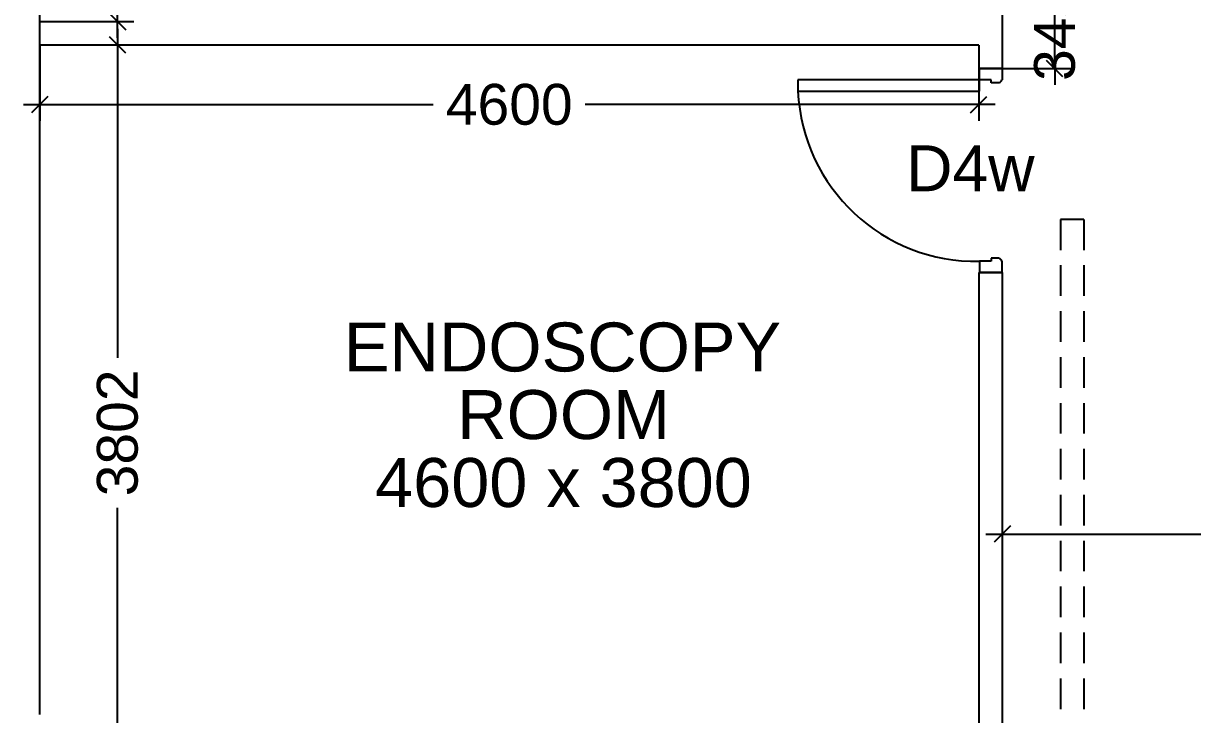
# Model space of a CAD drawing. Extents: x 6345096 to 6738923, y -6490958 to -6305885.
# Drawn here: x 6542189 to 6547917, y -6454124 to -6450735 of the extents above; entities that cross this region are included whole.
import ezdxf
from ezdxf.enums import TextEntityAlignment as Align

# ---------------------------------------------------------------- set-up
doc = ezdxf.new("R2010")
doc.units = 0
doc.header["$LTSCALE"] = 600
doc.header["$MEASUREMENT"] = 0
doc.header["$PDMODE"] = 35
doc.linetypes.add('HIDDEN', pattern=[0.375, 0.25, -0.125])
doc.layers.get('0').update_dxf_attribs({"linetype": 'CONTINUOUS'})
doc.layers.get('Defpoints').update_dxf_attribs({"linetype": 'CONTINUOUS'})
for name, color, linetype in [('DOOR', 32, 'CONTINUOUS'), ('HS', 251, 'CONTINUOUS'), ('joinery', 7, 'CONTINUOUS'), ('REVISIONS', 6, 'CONTINUOUS'), ('Room Dim', 1, 'CONTINUOUS'), ('TEXT', 6, 'CONTINUOUS'), ('Walls', 7, 'CONTINUOUS'), ('Working Dim', 5, 'CONTINUOUS')]:
    doc.layers.add(name, color=color, linetype=linetype)
doc.styles.add('ari', font='arial.ttf')
doc.styles.add('ARIAL', font='arial.ttf')
doc.dimstyles.new('int. dim', dxfattribs={"dimtxt": 200, "dimasz": 80, "dimexe": 80, "dimexo": 0, "dimgap": 70, "dimtad": 0, "dimdec": 0, "dimzin": 12, "dimdsep": 46, "dimtxsty": 'ari', "dimblk": 'OBLIQUE', "dimcen": 2, "dimdle": 80, "dimclrd": 256, "dimclre": 256, "dimclrt": 6, "dimadec": 0, "dimazin": 0, "dimtfac": 1, "dimtdec": 0, "dimtix": 1, "dimtmove": 2, "dimatfit": 3, "dimfxl": 1, "dimtolj": 1, "dimtzin": 0, "dimlwd": -1, "dimlwe": -1, "dimarcsym": 0})

# ---------------------------------------------------------------- blocks, each defined once
blk = doc.blocks.new('1000')
at = {"layer": 'DOOR'}
for p, q in [((2.328084391934487e-10, -99.99999967759682), (2.328306436538696e-10, 0)), ((2.328306436538696e-10, 0), (49.71992076533829, -1.10400401631917e-14)), ((49.71992076533829, -1.10400401631917e-14), (49.71992076533829, -2.24999999292196)), ((63.21992071937314, -49.49999981746079), (49.71992076533827, -49.49999981746079)), ((49.71992076533827, -49.49999981746079), (49.71992076533827, -99.99999967759683)), ((63.21992071937316, -13.49999995417894), (60.96992072703401, -13.49999995417894)), ((63.21992071937316, -13.49999995417894), (63.21992071937314, -49.49999981746079)), ((836.7800762170383, -13.49999995417912), (836.7800762170383, -49.49999981746096)), ((836.7800762170383, -13.49999995417912), (839.030076209384, -13.49999995417912)), ((836.7800762170383, -49.49999981746096), (850.2800761710797, -49.49999981746097)), ((850.2800761710797, -1.888001035889812e-13), (850.2800761710797, -2.249999992922137)), ((899.9999969361852, -1.998401437521729e-13), (850.2800761710797, -1.888001035889812e-13)), ((850.2800761710797, -49.49999981746097), (850.2800761710797, -99.999999677597)), ((899.9999969361852, -99.99999967759702), (899.9999969361852, -1.998401437521729e-13)), ((49.71992076533827, -99.99999967759683), (2.328084391934487e-10, -99.99999967759682)), ((49.71992076533827, -99.99999967759683), (49.71992076533809, -900.5601550830567)), ((100.2199206248653, -99.99999967759685), (49.71992076533827, -99.99999967759683)), ((100.2199206248651, -900.5601550830567), (100.2199206248653, -99.99999967759685)), ((850.2800761710797, -99.999999677597), (899.9999969361852, -99.99999967759702)), ((49.71992076533809, -900.5601550830567), (100.2199206248651, -900.5601550830567))]:
    blk.add_line(p, q, dxfattribs=at)
for centre, major_axis, ratio, start_param, end_param in [((49.71992076533829, -13.49999995417894), (-7.954951261716515, 7.954951261716515), 0.9999999998470922, 3.926990817063694, 5.497787143705684), ((850.2800761710797, -13.49999995417912), (7.954951261716481, 7.954951261716479), 0.9999999998470964, 0.7853981634739, 2.356194490115893)]:
    blk.add_ellipse(centre, major_axis=major_axis, ratio=ratio, start_param=start_param, end_param=end_param, dxfattribs=at)
at = {"layer": 'DOOR', "color": 145}
blk.add_ellipse((64.31666899512551, -115.2687638765925), major_axis=(-519.7298879340298, 589.7901797845135), ratio=0.9999999999967074, start_param=2.464943287188103, end_param=4.009476144368086, dxfattribs=at)
blk = doc.blocks.new('_Oblique')
at = {"color": 0, "linetype": 'ByBlock', "lineweight": -2}
blk.add_line((-0.5, -0.5), (0.5, 0.5), dxfattribs=at)
blk = doc.blocks.new('*D878')
at = {"layer": 'Defpoints', "color": 0, "transparency": 16777216}
for p in [(6542269.440972588, -6450841.901431919, 1.720622745101406), (6546869.438028078, -6450841.901431923, 1.720622745101406), (6546869.438028078, -6451133.548770696)]:
    blk.add_point(p, dxfattribs=at)
at = {"layer": 'Working Dim', "transparency": 16777216}
for p, q in [((6542269.440972588, -6450841.901431919), (6542269.440972588, -6451213.548770696)), ((6546869.438028078, -6450841.901431923), (6546869.438028078, -6451213.548770696)), ((6542189.440972588, -6451133.548770696), (6544197.120264316, -6451133.548770696)), ((6546949.438028078, -6451133.548770696), (6544941.75873635, -6451133.548770696))]:
    blk.add_line(p, q, dxfattribs=at)
at = {"layer": 'Working Dim', "transparency": 16777216, "xscale": 80, "yscale": 80, "zscale": 80, "rotation": 180}
blk.add_blockref('_Oblique', (6542269.440972588, -6451133.548770696), dxfattribs=at)
at = {"layer": 'Working Dim', "transparency": 16777216, "xscale": 80, "yscale": 80, "zscale": 80}
blk.add_blockref('_Oblique', (6546869.438028078, -6451133.548770696), dxfattribs=at)
at = {"layer": 'Working Dim', "color": 6, "transparency": 16777216, "insert": (6544569.439500333, -6451133.548770696), "char_height": 200, "attachment_point": 5, "style": 'ari'}
blk.add_mtext('\\A1;4600', dxfattribs=at)
blk = doc.blocks.new('*D1370')
at = {"layer": 'Defpoints', "color": 0, "transparency": 16777216}
for p in [(6546984.438108033, -6450611.90143194, 1.720622751567851), (6547241.594120547, -6450611.90143194), (6546984.438028219, -6450956.901431915, 1.720622745101042)]:
    blk.add_point(p, dxfattribs=at)
at = {"layer": 'Working Dim', "transparency": 16777216}
for p, q in [((6547241.594120547, -6450611.90143194), (6547241.594120547, -6450531.90143194)), ((6546984.438108033, -6450611.90143194), (6547321.594120547, -6450611.90143194)), ((6547241.594120547, -6450956.901431915), (6547241.594120547, -6450611.90143194)), ((6546984.438028219, -6450956.901431915), (6547321.594120547, -6450956.901431915)), ((6547241.594120547, -6450956.901431915), (6547241.594120547, -6451036.901431915))]:
    blk.add_line(p, q, dxfattribs=at)
at = {"layer": 'Working Dim', "transparency": 16777216, "xscale": 80, "yscale": 80, "zscale": 80}
for p, rotation in [((6547241.594120547, -6450611.90143194), 270), ((6547241.594120547, -6450956.901431915), 90)]:
    blk.add_blockref('_Oblique', p, dxfattribs=dict(at, rotation=rotation))
at = {"layer": 'Working Dim', "color": 6, "transparency": 16777216, "insert": (6547241.594120549, -6450784.401431926), "char_height": 200, "attachment_point": 5, "rotation": 90, "style": 'ari'}
blk.add_mtext('\\A1;345', dxfattribs=at)
blk = doc.blocks.new('*D1790')
at = {"layer": 'Defpoints', "color": 0, "transparency": 16777216}
for p in [(6542269.440972588, -6446923.902892322, 1.720622745101406), (6542650.911663247, -6446923.902892322), (6542269.440972588, -6450726.901431923, 1.720622745101406)]:
    blk.add_point(p, dxfattribs=at)
at = {"layer": 'Working Dim', "transparency": 16777216}
for p, q in [((6542650.911663247, -6446843.902892322), (6542650.911663247, -6448456.834631427)), ((6542269.440972588, -6446923.902892322), (6542730.911663247, -6446923.902892322)), ((6542650.911663247, -6450806.901431923), (6542650.911663247, -6449193.969692818)), ((6542269.440972588, -6450726.901431923), (6542730.911663247, -6450726.901431923))]:
    blk.add_line(p, q, dxfattribs=at)
at = {"layer": 'Working Dim', "transparency": 16777216, "xscale": 80, "yscale": 80, "zscale": 80}
for p, rotation in [((6542650.911663247, -6446923.902892322), 90), ((6542650.911663247, -6450726.901431923), 270)]:
    blk.add_blockref('_Oblique', p, dxfattribs=dict(at, rotation=rotation))
at = {"layer": 'Working Dim', "color": 6, "transparency": 16777216, "insert": (6542650.911663249, -6448825.402162121), "char_height": 200, "attachment_point": 5, "rotation": 90, "style": 'ari'}
blk.add_mtext('\\A1;3803', dxfattribs=at)
blk = doc.blocks.new('*D1791')
at = {"layer": 'Defpoints', "color": 0, "transparency": 16777216}
for p in [(6542650.911663247, -6450841.90143192), (6542713.035910185, -6450841.90143192, 1.720622745098808), (6542713.035910184, -6454643.951164476, -10.45310325941926)]:
    blk.add_point(p, dxfattribs=at)
at = {"layer": 'Working Dim', "transparency": 16777216}
for p, q in [((6542650.911663247, -6450761.90143192), (6542650.911663247, -6452375.381959862)), ((6542713.035910185, -6450841.90143192), (6542570.911663247, -6450841.90143192)), ((6542650.911663247, -6454723.951164476), (6542650.911663247, -6453110.470636533)), ((6542713.035910184, -6454643.951164476), (6542570.911663247, -6454643.951164476))]:
    blk.add_line(p, q, dxfattribs=at)
at = {"layer": 'Working Dim', "transparency": 16777216, "xscale": 80, "yscale": 80, "zscale": 80}
for p, rotation in [((6542650.911663247, -6450841.90143192), 90), ((6542650.911663247, -6454643.951164476), 270)]:
    blk.add_blockref('_Oblique', p, dxfattribs=dict(at, rotation=rotation))
at = {"layer": 'Working Dim', "color": 6, "transparency": 16777216, "insert": (6542650.911663249, -6452742.926298195), "char_height": 200, "attachment_point": 5, "rotation": 90, "style": 'ari'}
blk.add_mtext('\\A1;3802', dxfattribs=at)
blk = doc.blocks.new('A$C2CD672AE')
at = {"layer": 'Walls', "color": 8, "linetype": 'HIDDEN'}
for p, q in [((11950.05613533966, 2299.999082005583), (11950.06355936825, 8864.999082005583)), ((17065.05709647201, 4727.500546826981, 1.720622745101042), (16950.05709647201, 4727.500546826981, 1.720622745101042))]:
    blk.add_line(p, q, dxfattribs=at)
at = {"layer": 'Walls', "color": 8, "linetype": 'HIDDEN', "extrusion": (0.0001451442213807661, 2.251585510647275e-17, 0.9999999894665775)}
blk.add_line((16950.05716533773, 4727.500546826981, 1.720622745101406), (16950.05734737497, 1779.950809855945, 1.720622745101406), dxfattribs=at)
at = {"layer": 'Walls', "color": 8, "linetype": 'HIDDEN', "extrusion": (-0.0001451442213807661, 2.253363014708562e-17, 0.9999999894665775)}
blk.add_line((17065.05702761374, 4727.500546826981, 1.720622745101406), (17065.05684556905, 1779.950809856877, 1.720622745101406), dxfattribs=at)
blk = doc.blocks.new('*D2398')
at = {"layer": 'Defpoints', "color": 0, "transparency": 16777216}
for p in [(6546984.437657101, -6453014.374885755, 1.720622745101406), (6553327.297800817, -6453014.374563023, -10.45310325942592), (6553327.297800817, -6453238.733309838)]:
    blk.add_point(p, dxfattribs=at)
at = {"layer": 'Working Dim', "transparency": 16777216}
for p, q in [((6546984.437657101, -6453014.374885755), (6546984.437657101, -6453318.733309838)), ((6553327.297800817, -6453014.374563023), (6553327.297800817, -6453318.733309838)), ((6546904.437657101, -6453238.733309838), (6549786.686282847, -6453238.733309838)), ((6553407.297800817, -6453238.733309838), (6550525.049175071, -6453238.733309838))]:
    blk.add_line(p, q, dxfattribs=at)
at = {"layer": 'Working Dim', "transparency": 16777216, "xscale": 80, "yscale": 80, "zscale": 80, "rotation": 180}
blk.add_blockref('_Oblique', (6546984.437657101, -6453238.733309838), dxfattribs=at)
at = {"layer": 'Working Dim', "transparency": 16777216, "xscale": 80, "yscale": 80, "zscale": 80}
blk.add_blockref('_Oblique', (6553327.297800817, -6453238.733309838), dxfattribs=at)
at = {"layer": 'Working Dim', "color": 6, "transparency": 16777216, "insert": (6550155.867728959, -6453238.733309838), "char_height": 200, "attachment_point": 5, "style": 'ari'}
blk.add_mtext('\\A1;6343', dxfattribs=at)

msp = doc.modelspace()

# ---------------------------------------------------------------- linework, layer by layer
at = {"layer": 'REVISIONS', "extrusion": (0.0001451442213807661, 2.251585510647275e-17, 0.9999999894665775)}
for p, q in [((6546984.43778355, -6450611.901431938, 1.720622745101406), (6546984.43780484, -6450956.901431919, 1.720622745101406)), ((6546869.437866467, -6451956.901427505, 1.720622745101406), (6546869.438048504, -6454643.951164476, 1.720622745101406))]:
    msp.add_line(p, q, dxfattribs=at)
at = {"layer": 'REVISIONS', "extrusion": (-0.0001451442213807661, 2.253363014708562e-17, 0.9999999894665775)}
for p, q in [((6546869.438028078, -6450841.901431923, 1.720622745101406), (6546869.438020981, -6450956.901431919, 1.720622745101406)), ((6546984.437728743, -6451956.901427505, 1.720622745101406), (6546984.437546698, -6454643.951164475, 1.720622745101406))]:
    msp.add_line(p, q, dxfattribs=at)
at = {"layer": 'REVISIONS'}
for p, q in [((6546984.438028219, -6450956.901431915, 1.720622745101042), (6546869.437797601, -6450956.901431923, 1.720622745101042)), ((6546984.437797601, -6451956.901427505, 1.720622745101042), (6546869.437797601, -6451956.901427505, 1.720622745101042))]:
    msp.add_line(p, q, dxfattribs=at)
at = {"layer": 'Walls', "linetype": 'Continuous'}
msp.add_line((6542269.436836469, -6454123.902892326), (6542269.444260498, -6447558.902892326), dxfattribs=at)
at = {"layer": 'Walls'}
msp.add_line((6546869.438028078, -6450841.901431923, 1.720622745101406), (6542269.440972588, -6450841.901431919, 1.720622745101406), dxfattribs=at)

# ---------------------------------------------------------------- block references
at = {"layer": 'DOOR', "linetype": 'Continuous', "xscale": 1.11111110728237, "yscale": 1.11111110728237, "zscale": 1.11111110728237, "rotation": 270.0000132548359}
msp.add_blockref('1000', (6546984.427539581, -6450956.901431915, 1.72062275092117), dxfattribs=at)
at = {"layer": 'HS'}
msp.add_blockref('A$C2CD672AE', (6530319.293676683, -6456423.901974331, 8.170450900891314), dxfattribs=at)

# ---------------------------------------------------------------- texts
at = {"layer": 'joinery', "style": 'ari'}
msp.add_text('D4w', height=225, dxfattribs=at).set_placement((6546828.23066756, -6451558.282349827, 0.6807553457963813), align=Align.CENTER)
at = {"layer": 'Room Dim', "style": 'ARIAL'}
msp.add_text('4600 x 3800', height=240, dxfattribs=at).set_placement((6544835.045371148, -6453106.027461301, 2.43985254354642), align=Align.CENTER)
at = {"layer": 'TEXT', "color": 7, "style": 'ARIAL'}
for s, p in [('ENDOSCOPY', (6544830.398577451, -6452441.843202608, 2.439852529636929)), ('ROOM ', (6544882.572446539, -6452773.05650516, 2.439852529636929))]:
    msp.add_text(s, height=240, dxfattribs=at).set_placement(p, align=Align.CENTER)

# ---------------------------------------------------------------- dimensions: what is measured, and where the dimension line sits
at = {"layer": 'Working Dim', "color": 6}
for base, p1, p2, picture, middle in [((6542650.911663247, -6446923.902892322), (6542269.440972588, -6450726.901431923, 1.720622745101406), (6542269.440972588, -6446923.902892322, 1.720622745101406), '*D1790', (6542650.911663249, -6448825.402162121)), ((6547241.594120547, -6450611.90143194), (6546984.438028219, -6450956.901431915, 1.720622745101042), (6546984.438108033, -6450611.90143194, 1.720622751567851), '*D1370', (6547241.594120549, -6450784.401431926)), ((6542650.911663247, -6450841.90143192), (6542713.035910184, -6454643.951164476, -10.45310325941926), (6542713.035910185, -6450841.90143192, 1.720622745098808), '*D1791', (6542650.911663249, -6452742.926298195))]:
    dim = msp.add_linear_dim(base=base, p1=p1, p2=p2, angle=90, dimstyle='int. dim', override={"dimtxt": 200, "dimarcsym": 1}, dxfattribs=at)
    dim.commit()
    dim.dimension.update_dxf_attribs({"geometry": picture, "text_midpoint": middle})
dim = msp.add_linear_dim(base=(6546869.438028078, -6451133.548770696), p1=(6542269.440972588, -6450841.901431919, 1.720622745101406), p2=(6546869.438028078, -6450841.901431923, 1.720622745101406), dimstyle='int. dim', override={"dimtxt": 200, "dimarcsym": 1}, dxfattribs=at)
dim.commit()
dim.dimension.update_dxf_attribs({"geometry": '*D878', "text_midpoint": (6544569.439500333, -6451133.548770696)})
at = {"layer": 'Working Dim'}
dim = msp.add_linear_dim(base=(6553327.297800817, -6453238.733309838), p1=(6546984.437657101, -6453014.374885755, 1.720622745101406), p2=(6553327.297800817, -6453014.374563023, -10.45310325942592), dimstyle='int. dim', dxfattribs=at)
dim.commit()
dim.dimension.update_dxf_attribs({"geometry": '*D2398', "text_midpoint": (6550155.867728959, -6453238.733309838)})

doc.saveas('drawing.dxf')
